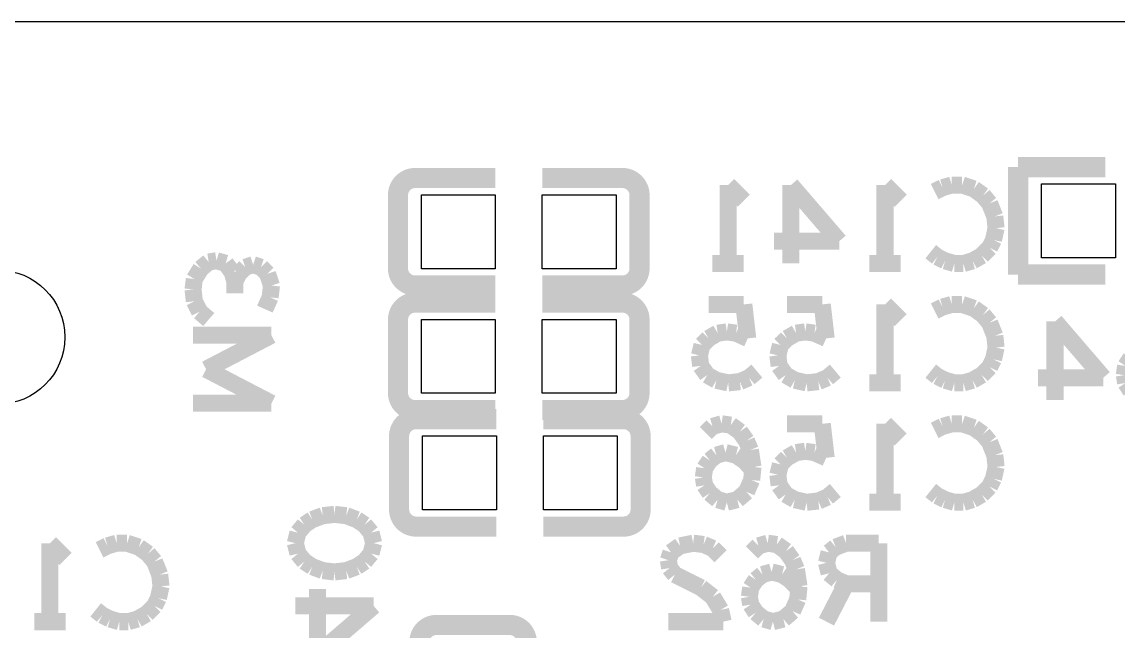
# Model space of a CAD drawing. Extents: x 175.8 to 218.8, y 273.2 to 311.2.
# Drawn here: x 191.01 to 199.17, y 306.68 to 311.22 of the extents above; entities that cross this region are included whole.
import ezdxf

# ---------------------------------------------------------------- set-up
doc = ezdxf.new("R2010")
doc.units = 0
doc.layers.add('MA_DETAILS', color=254, linetype='CONTINUOUS')

# ---------------------------------------------------------------- blocks, each defined once
blk = doc.blocks.new('FIGURE_SQUARE')
blk.add_lwpolyline([(-0.5, -0.5), (-0.5, 0.5), (0.5, 0.5), (0.5, -0.5)], close=True)
blk = doc.blocks.new('FIGURE_CIRCLE')
blk.add_circle((0, 0), 0.5)

msp = doc.modelspace()

# ---------------------------------------------------------------- linework, layer by layer
at = {"layer": 'MA_DETAILS'}
msp.add_lwpolyline([(217.810842, 311.21985), (177.361342, 311.21985)], dxfattribs=at)
for points, const_width in [([(199.079358, 310.138826), (198.429372, 310.138826)], 0.150114), ([(198.429372, 310.138826), (198.429372, 309.338726)], 0.150114), ([(193.935096, 310.057546), (194.532758, 310.057546)], 0.150114), ([(195.48094, 310.057546), (194.883278, 310.057546)], 0.150114), ([(193.808096, 309.930546), (193.808096, 309.384192)], 0.150114), ([(195.60794, 309.384192), (195.60794, 309.930546)], 0.150114), ([(196.26834, 310.005476), (196.38518, 309.888636)], 0.127), ([(196.26834, 309.421276), (196.26834, 310.005476)], 0.127), ([(196.735954, 310.005476), (197.096126, 309.586884)], 0.127), ([(196.735954, 309.421276), (196.735954, 310.005476)], 0.127), ([(197.437248, 310.005476), (197.554088, 309.888636)], 0.127), ([(197.437248, 309.421276), (197.437248, 310.005476)], 0.127), ([(197.80758, 309.956708), (197.866, 309.985918)], 0.127), ([(197.866, 309.985918), (197.934072, 310.005476)], 0.127), ([(197.934072, 310.005476), (198.01205, 310.005476)], 0.127), ([(198.01205, 310.005476), (198.09968, 309.976266)], 0.127), ([(198.09968, 309.976266), (198.167752, 309.927498)], 0.127), ([(198.167752, 309.927498), (198.21652, 309.869078)], 0.127), ([(198.21652, 309.869078), (198.255382, 309.771796)], 0.127), ([(198.255382, 309.771796), (198.265034, 309.684166)], 0.127), ([(198.265034, 309.684166), (198.24573, 309.596536)], 0.127), ([(197.096126, 309.586884), (196.609462, 309.586884)], 0.127), ([(198.21652, 309.538116), (198.1581, 309.479696)], 0.127), ([(198.24573, 309.596536), (198.21652, 309.538116)], 0.127), ([(192.397634, 309.432198), (192.456054, 309.442104)], 0.127), ([(192.456054, 309.442104), (192.524126, 309.422546)], 0.127), ([(197.826884, 309.470044), (197.77837, 309.508906)], 0.127), ([(197.885304, 309.440834), (197.826884, 309.470044)], 0.127), ([(198.1581, 309.479696), (198.089774, 309.440834)], 0.127), ([(192.290446, 309.305706), (192.339214, 309.383684)], 0.127), ([(192.339214, 309.383684), (192.397634, 309.432198)], 0.127), ([(192.524126, 309.422546), (192.572894, 309.354474)], 0.127), ([(192.621662, 309.344568), (192.670176, 309.393336)], 0.127), ([(192.670176, 309.393336), (192.728596, 309.412894)], 0.127), ([(192.728596, 309.412894), (192.787016, 309.393336)], 0.127), ([(192.787016, 309.393336), (192.835784, 309.344568)], 0.127), ([(196.38518, 309.421276), (196.1515, 309.421276)], 0.127), ([(197.554088, 309.421276), (197.320408, 309.421276)], 0.127), ([(197.95363, 309.421276), (197.885304, 309.440834)], 0.127), ([(198.021702, 309.421276), (197.95363, 309.421276)], 0.127), ([(198.089774, 309.440834), (198.021702, 309.421276)], 0.127), ([(192.280794, 309.227728), (192.290446, 309.305706)], 0.127), ([(192.572894, 309.354474), (192.592452, 309.286148)], 0.127), ([(192.592452, 309.286148), (192.621662, 309.344568)], 0.127), ([(192.592452, 309.286148), (192.592452, 309.198518)], 0.127), ([(192.835784, 309.344568), (192.864994, 309.256938)], 0.127), ([(198.429372, 309.338726), (199.079358, 309.338726)], 0.150114), ([(192.290446, 309.140098), (192.280794, 309.227728)], 0.127), ([(192.864994, 309.256938), (192.855342, 309.169308)], 0.127), ([(193.935096, 309.257192), (194.532758, 309.257192)], 0.150114), ([(195.48094, 309.257192), (194.883278, 309.257192)], 0.150114), ([(192.329562, 309.062374), (192.290446, 309.140098)], 0.127), ([(192.855342, 309.169308), (192.816226, 309.081678)], 0.127), ([(193.935096, 309.130192), (194.532758, 309.130192)], 0.150114), ([(195.48094, 309.130192), (194.883278, 309.130192)], 0.150114), ([(196.38518, 309.116476), (196.12229, 309.116476)], 0.127), ([(196.41439, 308.863238), (196.38518, 309.116476)], 0.127), ([(196.969634, 309.116476), (196.706744, 309.116476)], 0.127), ([(196.998844, 308.863238), (196.969634, 309.116476)], 0.127), ([(197.437248, 309.116476), (197.554088, 308.999636)], 0.127), ([(197.437248, 308.532276), (197.437248, 309.116476)], 0.127), ([(197.866, 309.096918), (197.934072, 309.116476)], 0.127), ([(197.934072, 309.116476), (198.01205, 309.116476)], 0.127), ([(198.01205, 309.116476), (198.09968, 309.087266)], 0.127), ([(192.397634, 309.003954), (192.329562, 309.062374)], 0.127), ([(197.80758, 309.067708), (197.866, 309.096918)], 0.127), ([(198.09968, 309.087266), (198.167752, 309.038498)], 0.127), ([(198.167752, 309.038498), (198.21652, 308.980078)], 0.127), ([(193.808096, 309.003192), (193.808096, 308.456838)], 0.150114), ([(195.60794, 308.456838), (195.60794, 309.003192)], 0.150114), ([(198.21652, 308.980078), (198.255382, 308.882796)], 0.127), ([(198.7042, 308.989476), (199.064372, 308.570884)], 0.127), ([(198.7042, 308.405276), (198.7042, 308.989476)], 0.127), ([(192.864994, 308.88686), (192.280794, 308.88686)], 0.127), ([(192.378076, 308.633622), (192.864994, 308.88686)], 0.127), ([(196.12229, 308.863238), (196.190362, 308.902354)], 0.127), ([(196.190362, 308.902354), (196.258688, 308.912006)], 0.127), ([(196.258688, 308.912006), (196.32676, 308.902354)], 0.127), ([(196.32676, 308.902354), (196.41439, 308.863238)], 0.127), ([(196.706744, 308.863238), (196.774816, 308.902354)], 0.127), ([(196.774816, 308.902354), (196.843142, 308.912006)], 0.127), ([(196.843142, 308.912006), (196.911214, 308.902354)], 0.127), ([(196.911214, 308.902354), (196.998844, 308.863238)], 0.127), ([(198.255382, 308.882796), (198.265034, 308.795166)], 0.127), ([(196.054218, 308.736746), (196.073522, 308.814724)], 0.127), ([(196.073522, 308.814724), (196.12229, 308.863238)], 0.127), ([(196.638672, 308.736746), (196.657976, 308.814724)], 0.127), ([(196.657976, 308.814724), (196.706744, 308.863238)], 0.127), ([(198.265034, 308.795166), (198.24573, 308.707536)], 0.127), ([(196.06387, 308.658768), (196.054218, 308.736746)], 0.127), ([(196.648324, 308.658768), (196.638672, 308.736746)], 0.127), ([(198.24573, 308.707536), (198.21652, 308.649116)], 0.127), ([(199.269096, 308.716934), (199.230234, 308.658514)], 0.127), ([(192.864994, 308.380384), (192.378076, 308.633622)], 0.127), ([(196.112638, 308.590696), (196.06387, 308.658768)], 0.127), ([(196.697092, 308.590696), (196.648324, 308.658768)], 0.127), ([(198.21652, 308.649116), (198.1581, 308.590696)], 0.127), ([(199.230234, 308.658514), (199.220582, 308.590188)], 0.127), ([(196.18071, 308.551834), (196.112638, 308.590696)], 0.127), ([(196.26834, 308.532276), (196.18071, 308.551834)], 0.127), ([(196.424042, 308.571138), (196.35597, 308.541928)], 0.127), ([(196.482462, 308.619906), (196.424042, 308.571138)], 0.127), ([(196.765164, 308.551834), (196.697092, 308.590696)], 0.127), ([(196.852794, 308.532276), (196.765164, 308.551834)], 0.127), ([(197.008496, 308.571138), (196.940424, 308.541928)], 0.127), ([(197.066916, 308.619906), (197.008496, 308.571138)], 0.127), ([(197.826884, 308.581044), (197.77837, 308.619906)], 0.127), ([(197.885304, 308.551834), (197.826884, 308.581044)], 0.127), ([(197.95363, 308.532276), (197.885304, 308.551834)], 0.127), ([(198.089774, 308.551834), (198.021702, 308.532276)], 0.127), ([(198.1581, 308.590696), (198.089774, 308.551834)], 0.127), ([(199.064372, 308.570884), (198.577708, 308.570884)], 0.127), ([(199.220582, 308.590188), (199.230234, 308.531768)], 0.127), ([(196.35597, 308.541928), (196.26834, 308.532276)], 0.127), ([(196.940424, 308.541928), (196.852794, 308.532276)], 0.127), ([(197.554088, 308.532276), (197.320408, 308.532276)], 0.127), ([(198.021702, 308.532276), (197.95363, 308.532276)], 0.127), ([(199.230234, 308.531768), (199.269096, 308.473348)], 0.127), ([(192.280794, 308.380384), (192.864994, 308.380384)], 0.127), ([(193.935096, 308.329838), (194.532758, 308.329838)], 0.150114), ([(195.48094, 308.329838), (194.883278, 308.329838)], 0.150114), ([(193.943224, 308.262528), (194.540886, 308.262528)], 0.150114), ([(195.489068, 308.262528), (194.891406, 308.262528)], 0.150114), ([(196.219572, 308.227476), (196.1515, 308.207918)], 0.127), ([(196.287898, 308.217824), (196.219572, 308.227476)], 0.127), ([(196.35597, 308.169056), (196.287898, 308.217824)], 0.127), ([(196.969634, 308.227476), (196.706744, 308.227476)], 0.127), ([(196.998844, 307.974238), (196.969634, 308.227476)], 0.127), ([(197.437248, 308.227476), (197.554088, 308.110636)], 0.127), ([(197.437248, 307.643276), (197.437248, 308.227476)], 0.127), ([(197.866, 308.207918), (197.934072, 308.227476)], 0.127), ([(197.934072, 308.227476), (198.01205, 308.227476)], 0.127), ([(198.01205, 308.227476), (198.09968, 308.198266)], 0.127), ([(193.816224, 308.135528), (193.816224, 307.589174)], 0.150114), ([(195.616068, 307.589174), (195.616068, 308.135528)], 0.150114), ([(196.1515, 308.207918), (196.102732, 308.159404)], 0.127), ([(196.404738, 308.100984), (196.35597, 308.169056)], 0.127), ([(197.80758, 308.178708), (197.866, 308.207918)], 0.127), ([(198.09968, 308.198266), (198.167752, 308.149498)], 0.127), ([(198.167752, 308.149498), (198.21652, 308.091078)], 0.127), ([(196.433948, 308.032658), (196.404738, 308.100984)], 0.127), ([(198.21652, 308.091078), (198.255382, 307.993796)], 0.127), ([(196.18071, 307.993796), (196.131942, 307.954934)], 0.127), ([(196.248782, 308.013354), (196.18071, 307.993796)], 0.127), ([(196.32676, 307.993796), (196.248782, 308.013354)], 0.127), ([(196.38518, 307.954934), (196.32676, 307.993796)], 0.127), ([(196.453252, 307.906166), (196.433948, 308.032658)], 0.127), ([(196.657976, 307.925724), (196.706744, 307.974238)], 0.127), ([(196.706744, 307.974238), (196.774816, 308.013354)], 0.127), ([(196.774816, 308.013354), (196.843142, 308.023006)], 0.127), ([(196.843142, 308.023006), (196.911214, 308.013354)], 0.127), ([(196.911214, 308.013354), (196.998844, 307.974238)], 0.127), ([(198.255382, 307.993796), (198.265034, 307.906166)], 0.127), ([(196.09308, 307.896514), (196.083428, 307.828188)], 0.127), ([(196.131942, 307.954934), (196.09308, 307.896514)], 0.127), ([(196.453252, 307.886608), (196.38518, 307.954934)], 0.127), ([(196.4436, 307.808884), (196.453252, 307.906166)], 0.127), ([(196.638672, 307.847746), (196.657976, 307.925724)], 0.127), ([(198.265034, 307.906166), (198.24573, 307.818536)], 0.127), ([(196.083428, 307.828188), (196.09308, 307.769768)], 0.127), ([(196.404738, 307.721254), (196.4436, 307.808884)], 0.127), ([(196.648324, 307.769768), (196.638672, 307.847746)], 0.127), ([(198.24573, 307.818536), (198.21652, 307.760116)], 0.127), ([(196.09308, 307.769768), (196.131942, 307.711348)], 0.127), ([(196.697092, 307.701696), (196.648324, 307.769768)], 0.127), ([(197.066916, 307.730906), (197.008496, 307.682138)], 0.127), ([(197.826884, 307.692044), (197.77837, 307.730906)], 0.127), ([(198.21652, 307.760116), (198.1581, 307.701696)], 0.127), ([(196.131942, 307.711348), (196.190362, 307.662834)], 0.127), ([(196.190362, 307.662834), (196.258688, 307.643276)], 0.127), ([(196.258688, 307.643276), (196.336412, 307.662834)], 0.127), ([(196.336412, 307.662834), (196.404738, 307.721254)], 0.127), ([(196.765164, 307.662834), (196.697092, 307.701696)], 0.127), ([(196.852794, 307.643276), (196.765164, 307.662834)], 0.127), ([(196.940424, 307.652928), (196.852794, 307.643276)], 0.127), ([(197.008496, 307.682138), (196.940424, 307.652928)], 0.127), ([(197.885304, 307.662834), (197.826884, 307.692044)], 0.127), ([(197.95363, 307.643276), (197.885304, 307.662834)], 0.127), ([(198.089774, 307.662834), (198.021702, 307.643276)], 0.127), ([(198.1581, 307.701696), (198.089774, 307.662834)], 0.127), ([(197.554088, 307.643276), (197.320408, 307.643276)], 0.127), ([(198.021702, 307.643276), (197.95363, 307.643276)], 0.127), ([(193.110866, 307.475382), (193.169286, 307.514244)], 0.127), ([(193.169286, 307.514244), (193.247264, 307.543454)], 0.127), ([(193.247264, 307.543454), (193.334894, 307.553106)], 0.127), ([(193.334894, 307.553106), (193.422524, 307.543454)], 0.127), ([(193.422524, 307.543454), (193.500502, 307.514244)], 0.127), ([(193.500502, 307.514244), (193.558922, 307.475382)], 0.127), ([(193.042794, 307.338984), (193.062352, 307.416962)], 0.127), ([(193.062352, 307.416962), (193.110866, 307.475382)], 0.127), ([(193.558922, 307.475382), (193.607436, 307.416962)], 0.127), ([(193.607436, 307.416962), (193.626994, 307.338984)], 0.127), ([(193.943224, 307.462174), (194.540886, 307.462174)], 0.150114), ([(195.489068, 307.462174), (194.891406, 307.462174)], 0.150114), ([(191.214248, 307.338476), (191.331088, 307.221636)], 0.127), ([(191.214248, 306.754276), (191.214248, 307.338476)], 0.127), ([(191.58458, 307.289708), (191.643, 307.318918)], 0.127), ([(191.643, 307.318918), (191.711072, 307.338476)], 0.127), ([(191.711072, 307.338476), (191.78905, 307.338476)], 0.127), ([(191.78905, 307.338476), (191.87668, 307.309266)], 0.127), ([(193.062352, 307.261006), (193.042794, 307.338984)], 0.127), ([(193.626994, 307.338984), (193.607436, 307.261006)], 0.127), ([(195.9102, 307.318918), (195.842128, 307.270404)], 0.127), ([(196.007482, 307.338476), (195.9102, 307.318918)], 0.127), ([(196.08546, 307.328824), (196.007482, 307.338476)], 0.127), ([(196.153532, 307.299614), (196.08546, 307.328824)], 0.127), ([(196.494654, 307.318918), (196.445886, 307.270404)], 0.127), ([(196.562726, 307.338476), (196.494654, 307.318918)], 0.127), ([(196.631052, 307.328824), (196.562726, 307.338476)], 0.127), ([(196.699124, 307.280056), (196.631052, 307.328824)], 0.127), ([(197.14718, 307.338476), (197.069456, 307.309266)], 0.127), ([(197.390766, 307.338476), (197.14718, 307.338476)], 0.127), ([(197.390766, 306.754276), (197.390766, 307.338476)], 0.127), ([(191.87668, 307.309266), (191.944752, 307.260498)], 0.127), ([(191.944752, 307.260498), (191.99352, 307.202078)], 0.127), ([(193.110866, 307.202586), (193.062352, 307.261006)], 0.127), ([(193.607436, 307.261006), (193.558922, 307.202586)], 0.127), ([(195.842128, 307.270404), (195.82257, 307.211984)], 0.127), ([(196.211952, 307.241194), (196.153532, 307.299614)], 0.127), ([(196.747892, 307.211984), (196.699124, 307.280056)], 0.127), ([(197.020688, 307.270404), (197.00113, 307.192426)], 0.127), ([(197.069456, 307.309266), (197.020688, 307.270404)], 0.127), ([(191.99352, 307.202078), (192.032382, 307.104796)], 0.127), ([(193.169286, 307.163724), (193.110866, 307.202586)], 0.127), ([(193.247264, 307.134514), (193.169286, 307.163724)], 0.127), ([(193.500502, 307.163724), (193.422524, 307.134514)], 0.127), ([(193.558922, 307.202586), (193.500502, 307.163724)], 0.127), ([(195.82257, 307.211984), (195.832222, 307.153564)], 0.127), ([(196.777102, 307.143658), (196.747892, 307.211984)], 0.127), ([(197.00113, 307.192426), (197.020688, 307.114448)], 0.127), ([(192.032382, 307.104796), (192.042034, 307.017166)], 0.127), ([(193.334894, 307.124862), (193.247264, 307.134514)], 0.127), ([(193.422524, 307.134514), (193.334894, 307.124862)], 0.127), ([(195.832222, 307.153564), (195.871338, 307.104796)], 0.127), ([(195.871338, 307.104796), (196.065902, 307.007514)], 0.127), ([(196.523864, 307.104796), (196.475096, 307.065934)], 0.127), ([(196.591936, 307.124354), (196.523864, 307.104796)], 0.127), ([(196.669914, 307.104796), (196.591936, 307.124354)], 0.127), ([(196.728334, 307.065934), (196.669914, 307.104796)], 0.127), ([(196.796406, 307.017166), (196.777102, 307.143658)], 0.127), ([(197.020688, 307.114448), (197.079108, 307.065934)], 0.127), ([(192.042034, 307.017166), (192.02273, 306.929536)], 0.127), ([(193.208402, 306.511198), (193.208402, 306.997862)], 0.127), ([(196.065902, 307.007514), (196.153532, 306.939188)], 0.127), ([(196.436234, 307.007514), (196.426582, 306.939188)], 0.127), ([(196.475096, 307.065934), (196.436234, 307.007514)], 0.127), ([(196.796406, 306.997608), (196.728334, 307.065934)], 0.127), ([(196.786754, 306.919884), (196.796406, 307.017166)], 0.127), ([(197.14718, 307.036724), (197.00113, 306.754276)], 0.127), ([(197.079108, 307.065934), (197.14718, 307.036724)], 0.127), ([(197.14718, 307.036724), (197.390766, 307.036724)], 0.127), ([(192.02273, 306.929536), (191.99352, 306.871116)], 0.127), ([(196.153532, 306.939188), (196.211952, 306.841906)], 0.127), ([(196.426582, 306.939188), (196.436234, 306.880768)], 0.127), ([(196.747892, 306.832254), (196.786754, 306.919884)], 0.127), ([(191.603884, 306.803044), (191.55537, 306.841906)], 0.127), ([(191.99352, 306.871116), (191.9351, 306.812696)], 0.127), ([(193.042794, 306.87137), (193.626994, 306.87137)], 0.127), ([(193.626994, 306.87137), (193.208402, 306.511198)], 0.127), ([(196.211952, 306.841906), (196.23151, 306.754276)], 0.127), ([(196.436234, 306.880768), (196.475096, 306.822348)], 0.127), ([(196.679566, 306.773834), (196.747892, 306.832254)], 0.127), ([(191.331088, 306.754276), (191.097408, 306.754276)], 0.127), ([(191.662304, 306.773834), (191.603884, 306.803044)], 0.127), ([(191.73063, 306.754276), (191.662304, 306.773834)], 0.127), ([(191.798702, 306.754276), (191.73063, 306.754276)], 0.127), ([(191.866774, 306.773834), (191.798702, 306.754276)], 0.127), ([(191.9351, 306.812696), (191.866774, 306.773834)], 0.127), ([(196.23151, 306.754276), (195.82257, 306.754276)], 0.127), ([(196.475096, 306.822348), (196.533516, 306.773834)], 0.127), ([(196.533516, 306.773834), (196.601842, 306.754276)], 0.127), ([(196.601842, 306.754276), (196.679566, 306.773834)], 0.127), ([(194.640962, 306.729892), (194.094608, 306.729892)], 0.150114)]:
    msp.add_lwpolyline(points, dxfattribs=dict(at, const_width=const_width))
at = {"layer": 'MA_DETAILS', "const_width": 0.150114}
for points in [[(193.935096, 310.057546, 0.414214), (193.808096, 309.930546)], [(195.60794, 309.930546, 0.414214), (195.48094, 310.057546)], [(193.808096, 309.384192, 0.414214), (193.935096, 309.257192)], [(195.48094, 309.257192, 0.414214), (195.60794, 309.384192)], [(193.935096, 309.130192, 0.414214), (193.808096, 309.003192)], [(195.60794, 309.003192, 0.414214), (195.48094, 309.130192)], [(193.808096, 308.456838, 0.414214), (193.935096, 308.329838)], [(195.48094, 308.329838, 0.414214), (195.60794, 308.456838)], [(193.943224, 308.262528, 0.414214), (193.816224, 308.135528)], [(195.616068, 308.135528, 0.414214), (195.489068, 308.262528)], [(193.816224, 307.589174, 0.414214), (193.943224, 307.462174)], [(195.489068, 307.462174, 0.414214), (195.616068, 307.589174)], [(194.094608, 306.729892, 0.414214), (193.967608, 306.602892)], [(194.767962, 306.602892, 0.414214), (194.640962, 306.729892)]]:
    msp.add_lwpolyline(points, format="xyb", dxfattribs=at)

# ---------------------------------------------------------------- block references
at = {"layer": 'MA_DETAILS'}
for name, p, xscale, yscale in [('FIGURE_SQUARE', (198.879206, 309.738776), 0.54991, 0.54991), ('FIGURE_SQUARE', (194.25793, 309.657496), 0.54991, 0.54991), ('FIGURE_SQUARE', (195.158106, 309.657496), 0.54991, 0.54991), ('FIGURE_CIRCLE', (190.825374, 308.872636), 0.999998, 0.999998), ('FIGURE_SQUARE', (194.25793, 308.730142), 0.54991, 0.54991), ('FIGURE_SQUARE', (195.158106, 308.730142), 0.54991, 0.54991), ('FIGURE_SQUARE', (194.266058, 307.862478), 0.54991, 0.54991), ('FIGURE_SQUARE', (195.166234, 307.862478), 0.54991, 0.54991)]:
    msp.add_blockref(name, p, dxfattribs=dict(at, xscale=xscale, yscale=yscale))

doc.saveas('drawing.dxf')
